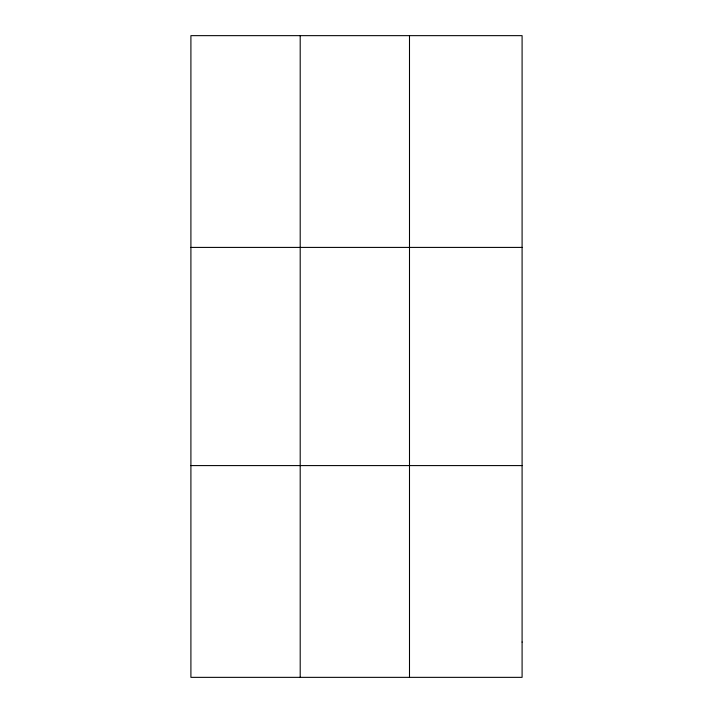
<?xml version="1.0" encoding="UTF-8"?>
<svg xmlns="http://www.w3.org/2000/svg" width="713" height="713" viewBox="0 0 713 713"><rect width="100%" height="100%" fill="white"/><g stroke="black" fill="none" stroke-linecap="round" stroke-linejoin="round"><path stroke-width="1.07" d="M300.2 35.65L300.2 677.35M409.494 35.65L409.494 677.35M190.906 247.411L522.094 247.411M190.906 465.589L522.094 465.589M522.094 642.056L522.094 677.35L190.906 677.35L190.906 35.65L522.094 35.65L522.094 642.056"/></g></svg>
